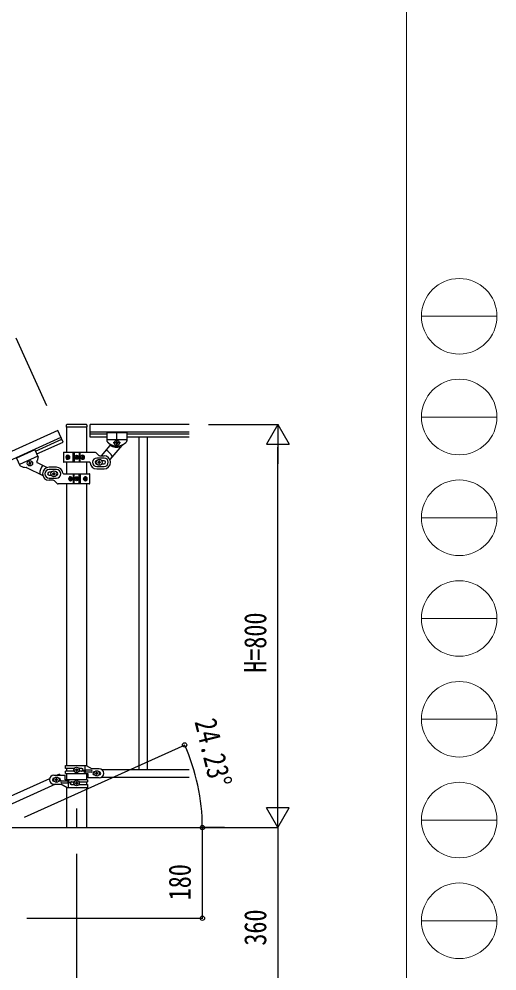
# Model space of a CAD drawing. Units: millimetres, scale not verified. Extents: x -4015 to 4015, y -2862 to 2860.
# Drawn here: x 3065 to 4015, y -1915 to -25 of the extents above; entities that cross this region are included whole.
import ezdxf
from ezdxf.enums import TextEntityAlignment as Align

# ---------------------------------------------------------------- set-up
doc = ezdxf.new("R2010")
doc.units = ezdxf.units.MM
doc.header["$LTSCALE"] = 10
for name, color, linetype in [('0-2_YKK_12', 2, 'Continuous'), ('0-3_YKK_A1', 4, 'Continuous'), ('0-4_YKK_D', 6, 'Continuous')]:
    doc.layers.add(name, color=color, linetype=linetype)
doc.layers.add('0-5_YKK_ZWAK', color=92, linetype='Continuous', lineweight=18)
doc.styles.add('ＭＳ ゴシック', font='')
doc.styles.get('ＭＳ ゴシック').set_extended_font_data('MS Gothic')

msp = doc.modelspace()

# ---------------------------------------------------------------- linework, layer by layer
at = {"layer": '0-2_YKK_12'}
for p in [(3179.69, -1591.78), (3179.69, -1600.24)]:
    msp.add_line(p, (3179.69, -1629.9), dxfattribs=at)
at = {"layer": '0-3_YKK_A1'}
for p, q in [((3159.19, -830.9), (3159.19, -834.4)), ((3199.19, -829.9), (3160.19, -829.9)), ((3200.19, -830.9), (3200.19, -834.4)), ((3206.69, -854.86), (3206.69, -829.86)), ((3403.54, -829.86), (3206.69, -829.86)), ((3142.52, -841.83), (2360.11, -1193.96)), ((3152.75, -864.57), (3142.52, -841.83)), ((3159.44, -834.9), (3159.44, -885.1)), ((3199.69, -834.9), (3159.69, -834.9)), ((3199.94, -885.1), (3199.94, -834.9)), ((3403.54, -844.86), (3206.69, -844.86)), ((3239.69, -848.86), (3206.69, -848.86)), ((3239.69, -845.86), (3239.69, -862.2)), ((3239.69, -845.86), (3279.69, -845.86)), ((3239.69, -845.86), (3239.69, -862.18)), ((3239.69, -845.86), (3279.69, -845.86)), ((3259.69, -873.66), (3259.69, -844.09)), ((3279.69, -845.86), (3279.69, -862.18)), ((3279.69, -845.86), (3279.69, -862.18)), ((3403.54, -848.86), (3279.69, -848.86)), ((3148.68, -855.51), (2366.26, -1207.64)), ((3098.03, -882.62), (3150.29, -859.1)), ((3100.49, -888.09), (3152.75, -864.57)), ((3239.69, -854.86), (3206.69, -854.86)), ((3239.69, -859.86), (3279.69, -859.86)), ((3239.69, -859.86), (3279.69, -859.86)), ((3266.99, -866.36), (3252.39, -866.36)), ((3258.25, -866.84), (3257.29, -866.84)), ((3259.69, -873.66), (3259.69, -859.06)), ((3261.13, -865.88), (3262.09, -865.88)), ((3403.54, -854.86), (3279.69, -854.86)), ((3303.19, -854.86), (3303.19, -1514.86)), ((3320.19, -854.86), (3320.19, -1514.86)), ((3096.8, -879.88), (3060.32, -896.3)), ((3096.8, -879.88), (3103.5, -894.78)), ((3153.69, -885.86), (3153.69, -903.86)), ((3154.69, -884.86), (3216.45, -884.86)), ((3172.74, -904.86), (3172.74, -884.86)), ((3174.69, -884.86), (3174.69, -904.86)), ((3184.69, -884.86), (3184.69, -904.86)), ((3186.63, -904.86), (3186.63, -884.86)), ((3223.81, -890.98), (3218.57, -885.74)), ((3245.71, -871.25), (3228.45, -891.82)), ((3269.26, -871.18), (3245.84, -899.1)), ((3060.32, -896.3), (3067.02, -911.18)), ((3102.54, -892.65), (3066.07, -909.07)), ((3085.46, -906.94), (3084.59, -907.33)), ((3088.48, -906.63), (3089.36, -906.24)), ((3101.72, -905.51), (3121.51, -915.06)), ((3205.72, -904.86), (3154.69, -904.86)), ((3159.44, -904.86), (3159.44, -927.53)), ((3160.17, -894.42), (3160.5, -894.42)), ((3160.17, -895.3), (3160.5, -895.3)), ((3161.98, -892.65), (3161.36, -892.65)), ((3161.36, -897.06), (3161.98, -897.06)), ((3162.99, -894.42), (3162.37, -894.42)), ((3162.99, -895.3), (3162.37, -895.3)), ((3178.46, -895.27), (3177.64, -895.27)), ((3180.92, -894.45), (3181.74, -894.45)), ((3191.45, -894.42), (3190.69, -894.42)), ((3191.45, -895.3), (3190.69, -895.3)), ((3192.81, -892.65), (3192.05, -892.65)), ((3192.05, -897.06), (3192.81, -897.06)), ((3193.74, -894.42), (3194.21, -894.42)), ((3193.74, -895.3), (3194.21, -895.3)), ((3199.94, -927.53), (3199.94, -904.86)), ((3234.19, -896.36), (3219.69, -896.36)), ((3223.19, -904.36), (3222.19, -904.36)), ((3225.93, -891.86), (3234.19, -891.86)), ((3226.19, -905.36), (3227.19, -905.36)), ((3234.19, -901.86), (3229.77, -901.86)), ((3080.22, -915.11), (3112.59, -930.74)), ((3139.69, -914.53), (3125.19, -914.53)), ((3139.69, -919.03), (3125.19, -919.03)), ((3129.61, -924.53), (3125.19, -924.53)), ((3219.69, -913.36), (3234.19, -913.36)), ((3219.69, -917.86), (3234.19, -917.86)), ((3229.77, -907.86), (3234.19, -907.86)), ((3125.19, -930.53), (3129.61, -930.53)), ((3125.19, -936.03), (3139.69, -936.03)), ((3133.45, -940.53), (3125.19, -940.53)), ((3133.19, -927.03), (3132.19, -927.03)), ((3135.57, -941.41), (3140.81, -946.65)), ((3136.19, -928.03), (3137.19, -928.03)), ((3153.65, -927.53), (3204.69, -927.53)), ((3165.63, -937.09), (3165.17, -937.09)), ((3165.63, -937.97), (3165.17, -937.97)), ((3167.33, -935.32), (3166.56, -935.32)), ((3166.56, -939.73), (3167.33, -939.73)), ((3167.93, -937.09), (3168.69, -937.09)), ((3167.93, -937.97), (3168.69, -937.97)), ((3172.74, -927.53), (3172.74, -947.53)), ((3174.69, -947.53), (3174.69, -927.53)), ((3178.46, -937.94), (3177.64, -937.94)), ((3180.92, -937.12), (3181.74, -937.12)), ((3184.69, -947.53), (3184.69, -927.53)), ((3186.63, -927.53), (3186.63, -947.53)), ((3196.38, -937.09), (3197.01, -937.09)), ((3196.38, -937.97), (3197.01, -937.97)), ((3198.02, -935.32), (3197.4, -935.32)), ((3197.4, -939.73), (3198.02, -939.73)), ((3199.2, -937.09), (3198.88, -937.09)), ((3199.2, -937.97), (3198.88, -937.97)), ((3205.69, -946.53), (3205.69, -928.53)), ((3204.69, -947.53), (3142.93, -947.53)), ((3159.44, -947.53), (3159.44, -1506.36)), ((3199.94, -1507.16), (3199.94, -947.53)), ((3157.69, -1506.36), (3198.56, -1506.36)), ((3157.69, -1512.86), (3157.69, -1506.36)), ((3196.66, -1515.86), (3196.66, -1506.36)), ((3198.56, -1506.36), (3210.69, -1513.36)), ((3134.69, -1525.81), (3157.19, -1525.81)), ((3145.73, -1523.87), (3141.41, -1525.81)), ((3145.73, -1523.87), (3146.6, -1525.81)), ((3157.19, -1534.81), (3157.19, -1525.81)), ((3175.02, -1512.86), (3157.69, -1512.86)), ((3157.69, -1522.36), (3157.69, -1517.86)), ((3175.01, -1517.86), (3157.69, -1517.86)), ((3157.69, -1522.36), (3202.19, -1522.36)), ((3159.44, -1512.86), (3159.44, -1517.86)), ((3159.44, -1522.36), (3159.44, -1534.81)), ((3178.25, -1515.84), (3177.29, -1515.84)), ((3181.13, -1514.88), (3182.09, -1514.88)), ((3190.28, -1512.86), (3184.36, -1512.86)), ((3190.28, -1517.86), (3184.36, -1517.86)), ((3208.89, -1515.86), (3195.81, -1515.86)), ((3208.89, -1519.86), (3195.81, -1519.86)), ((3196.66, -1522.36), (3196.66, -1519.86)), ((3197.21, -1519.86), (3197.21, -1515.86)), ((3199.94, -1534.81), (3199.94, -1522.36)), ((3202.19, -1522.36), (3202.19, -1531.36)), ((3224.69, -1513.36), (3210.69, -1513.36)), ((3214.69, -1519.36), (3215.32, -1519.36)), ((3214.69, -1525.36), (3215.32, -1525.36)), ((3218.25, -1521.88), (3217.29, -1521.88)), ((3221.13, -1522.84), (3222.09, -1522.84)), ((3224.06, -1519.36), (3224.69, -1519.36)), ((3224.06, -1525.36), (3224.69, -1525.36)), ((3229.66, -1514.86), (3403.54, -1514.86)), ((3229.66, -1529.86), (3403.54, -1529.86)), ((3125.92, -1532.86), (2421.41, -1849.92)), ((3137.96, -1543.88), (2433.46, -1860.95)), ((3135.32, -1531.81), (3134.69, -1531.81)), ((3135.32, -1537.81), (3134.69, -1537.81)), ((3134.69, -1543.81), (3148.69, -1543.81)), ((3138.25, -1534.33), (3137.29, -1534.33)), ((3141.13, -1535.29), (3142.09, -1535.29)), ((3144.69, -1531.81), (3144.06, -1531.81)), ((3144.69, -1537.81), (3144.06, -1537.81)), ((3160.81, -1550.81), (3148.69, -1543.81)), ((3150.49, -1537.31), (3163.57, -1537.31)), ((3150.49, -1541.31), (3163.57, -1541.31)), ((3201.69, -1534.81), (3157.19, -1534.81)), ((3162.16, -1537.31), (3162.16, -1541.31)), ((3162.72, -1534.81), (3162.72, -1537.31)), ((3162.72, -1541.31), (3162.72, -1550.81)), ((3169.09, -1539.31), (3175.01, -1539.31)), ((3169.09, -1544.31), (3175.02, -1544.31)), ((3178.25, -1542.29), (3177.29, -1542.29)), ((3181.13, -1541.33), (3182.09, -1541.33)), ((3184.36, -1539.31), (3201.69, -1539.31)), ((3184.36, -1544.31), (3201.69, -1544.31)), ((3199.94, -1544.31), (3199.94, -1539.31)), ((3201.69, -1534.81), (3201.69, -1539.31)), ((3201.69, -1544.31), (3201.69, -1550.81)), ((3224.69, -1531.36), (3202.19, -1531.36)), ((3159.44, -1550.02), (3159.44, -1629.9)), ((3201.69, -1550.81), (3160.81, -1550.81)), ((3199.94, -1629.9), (3199.94, -1550.81))]:
    msp.add_line(p, q, dxfattribs=at)
for points in [[(3257.29, -866.84), (3257.29, -865.88), (3258.25, -865.88)], [(3259.21, -864.92), (3259.21, -863.96), (3260.17, -863.96), (3260.17, -864.92)], [(3260.17, -867.8), (3260.17, -868.76), (3259.21, -868.76), (3259.21, -867.8)], [(3262.09, -865.88), (3262.09, -866.84), (3261.13, -866.84)], [(3086.82, -905.27), (3086.42, -904.4), (3085.55, -904.79), (3085.94, -905.67)], [(3089.36, -906.24), (3088.96, -905.36), (3088.09, -905.76)], [(3160.5, -894.42), (3160.62, -894.4), (3160.74, -894.35), (3160.85, -894.27), (3160.95, -894.16), (3161.04, -894.03), (3161.11, -893.87), (3161.16, -893.71), (3161.2, -893.54)], [(3161.2, -896.18), (3161.16, -896.01), (3161.11, -895.85), (3161.04, -895.69), (3160.95, -895.56), (3160.85, -895.45), (3160.74, -895.37), (3160.62, -895.32), (3160.5, -895.3)], [(3161.82, -893.54), (3161.81, -893.71), (3161.83, -893.87), (3161.87, -894.03), (3161.94, -894.16), (3162.03, -894.27), (3162.13, -894.35), (3162.25, -894.4), (3162.37, -894.42)], [(3162.37, -895.3), (3162.25, -895.32), (3162.13, -895.37), (3162.03, -895.45), (3161.94, -895.56), (3161.87, -895.69), (3161.83, -895.85), (3161.81, -896.01), (3161.82, -896.18)], [(3177.64, -895.27), (3177.64, -894.45), (3178.46, -894.45)], [(3179.28, -893.63), (3179.28, -892.81), (3180.1, -892.81), (3180.1, -893.63)], [(3180.1, -896.09), (3180.1, -896.91), (3179.28, -896.91), (3179.28, -896.09)], [(3181.74, -894.45), (3181.74, -895.27), (3180.92, -895.27)], [(3191.45, -894.42), (3191.6, -894.4), (3191.74, -894.35), (3191.87, -894.27), (3191.98, -894.16), (3192.07, -894.03), (3192.13, -893.87), (3192.16, -893.71), (3192.16, -893.54)], [(3192.16, -896.18), (3192.16, -896.01), (3192.13, -895.85), (3192.07, -895.69), (3191.98, -895.56), (3191.87, -895.45), (3191.74, -895.37), (3191.6, -895.32), (3191.45, -895.3)], [(3192.92, -893.54), (3192.95, -893.71), (3193.01, -893.87), (3193.09, -894.03), (3193.19, -894.16), (3193.31, -894.27), (3193.45, -894.35), (3193.59, -894.4), (3193.74, -894.42)], [(3193.74, -895.3), (3193.59, -895.32), (3193.45, -895.37), (3193.31, -895.45), (3193.19, -895.56), (3193.09, -895.69), (3193.01, -895.85), (3192.95, -896.01), (3192.92, -896.18)], [(3222.19, -904.36), (3222.19, -905.36), (3223.19, -905.36)], [(3225.19, -903.36), (3225.19, -902.36), (3224.19, -902.36), (3224.19, -903.36)], [(3224.19, -906.36), (3224.19, -907.36), (3225.19, -907.36), (3225.19, -906.36)], [(3227.19, -905.36), (3227.19, -904.36), (3226.19, -904.36)], [(3084.59, -907.33), (3084.98, -908.21), (3085.85, -907.81)], [(3087.12, -908.3), (3087.52, -909.17), (3088.39, -908.78), (3088, -907.9)], [(3135.19, -926.03), (3135.19, -925.03), (3134.19, -925.03), (3134.19, -926.03)], [(3132.19, -927.03), (3132.19, -928.03), (3133.19, -928.03)], [(3134.19, -929.03), (3134.19, -930.03), (3135.19, -930.03), (3135.19, -929.03)], [(3137.19, -928.03), (3137.19, -927.03), (3136.19, -927.03)], [(3165.63, -937.09), (3165.78, -937.07), (3165.93, -937.02), (3166.06, -936.94), (3166.18, -936.83), (3166.29, -936.7), (3166.37, -936.54), (3166.42, -936.38), (3166.45, -936.21)], [(3166.45, -938.85), (3166.42, -938.68), (3166.37, -938.51), (3166.29, -938.36), (3166.18, -938.23), (3166.06, -938.12), (3165.93, -938.04), (3165.78, -937.99), (3165.63, -937.97)], [(3167.22, -936.21), (3167.22, -936.38), (3167.25, -936.54), (3167.31, -936.7), (3167.4, -936.83), (3167.51, -936.94), (3167.64, -937.02), (3167.78, -937.07), (3167.93, -937.09)], [(3167.93, -937.97), (3167.78, -937.99), (3167.64, -938.04), (3167.51, -938.12), (3167.4, -938.23), (3167.31, -938.36), (3167.25, -938.51), (3167.22, -938.68), (3167.22, -938.85)], [(3177.64, -937.94), (3177.64, -937.12), (3178.46, -937.12)], [(3179.28, -936.3), (3179.28, -935.48), (3180.1, -935.48), (3180.1, -936.3)], [(3180.1, -938.76), (3180.1, -939.58), (3179.28, -939.58), (3179.28, -938.76)], [(3181.74, -937.12), (3181.74, -937.94), (3180.92, -937.94)], [(3197.01, -937.09), (3197.13, -937.07), (3197.24, -937.02), (3197.35, -936.94), (3197.43, -936.83), (3197.5, -936.7), (3197.55, -936.54), (3197.56, -936.38), (3197.55, -936.21)], [(3197.55, -938.85), (3197.56, -938.68), (3197.55, -938.51), (3197.5, -938.36), (3197.43, -938.23), (3197.35, -938.12), (3197.24, -938.04), (3197.13, -937.99), (3197.01, -937.97)], [(3198.18, -936.21), (3198.21, -936.38), (3198.26, -936.54), (3198.34, -936.7), (3198.42, -936.83), (3198.52, -936.94), (3198.64, -937.02), (3198.76, -937.07), (3198.88, -937.09)], [(3198.88, -937.97), (3198.76, -937.99), (3198.64, -938.04), (3198.52, -938.12), (3198.42, -938.23), (3198.34, -938.36), (3198.26, -938.51), (3198.21, -938.68), (3198.18, -938.85)], [(3177.29, -1515.84), (3177.29, -1514.88), (3178.25, -1514.88)], [(3179.21, -1513.92), (3179.21, -1512.96), (3180.17, -1512.96), (3180.17, -1513.92)], [(3180.17, -1516.8), (3180.17, -1517.76), (3179.21, -1517.76), (3179.21, -1516.8)], [(3182.09, -1514.88), (3182.09, -1515.84), (3181.13, -1515.84)], [(3217.29, -1521.88), (3217.29, -1522.84), (3218.25, -1522.84)], [(3220.17, -1520.92), (3220.17, -1519.96), (3219.21, -1519.96), (3219.21, -1520.92)], [(3219.21, -1523.8), (3219.21, -1524.76), (3220.17, -1524.76), (3220.17, -1523.8)], [(3222.09, -1522.84), (3222.09, -1521.88), (3221.13, -1521.88)], [(3137.29, -1534.33), (3137.29, -1535.29), (3138.25, -1535.29)], [(3140.17, -1533.37), (3140.17, -1532.41), (3139.21, -1532.41), (3139.21, -1533.37)], [(3139.21, -1536.25), (3139.21, -1537.21), (3140.17, -1537.21), (3140.17, -1536.25)], [(3142.09, -1535.29), (3142.09, -1534.33), (3141.13, -1534.33)], [(3177.29, -1542.29), (3177.29, -1541.33), (3178.25, -1541.33)], [(3179.21, -1540.37), (3179.21, -1539.41), (3180.17, -1539.41), (3180.17, -1540.37)], [(3180.17, -1543.25), (3180.17, -1544.21), (3179.21, -1544.21), (3179.21, -1543.25)], [(3182.09, -1541.33), (3182.09, -1542.29), (3181.13, -1542.29)], [(2229.69, -1989.9), (3029.69, -1629.9), (3429.69, -1629.9)]]:
    msp.add_lwpolyline(points, dxfattribs=at)
for centre, radius in [((3259.69, -866.36), 5.3), ((3086.97, -906.79), 5.3), ((3179.69, -894.86), 4), ((3179.69, -894.86), 3.75), ((3224.69, -904.86), 5.9), ((3134.69, -927.53), 5.9), ((3179.69, -937.53), 4), ((3179.69, -937.53), 3.75), ((3179.69, -1515.36), 5.3), ((3139.69, -1534.81), 5.3), ((3219.69, -1522.36), 5.3), ((3179.69, -1541.81), 5.3)]:
    msp.add_circle(centre, radius, dxfattribs=at)
for centre, radius, start, end in [((3160.19, -830.9), 1, 90, 180), ((3199.19, -830.9), 1, 0, 90), ((3159.69, -834.4), 0.5, 180, 270), ((3199.69, -834.4), 0.5, 270, 0), ((3241.69, -862.18), 2, 180, 218.49995), ((3241.69, -862.2), 2, 180, 224.93002), ((3259.69, -847.86), 25, 218.49995, 321.50005), ((3259.69, -847.86), 25, 219.04626, 234.94492), ((3244.18, -869.96), 2, 320, 54.94492), ((3258.25, -864.92), 0.96, 270, 0), ((3258.25, -867.8), 0.96, 0, 90), ((3261.13, -864.92), 0.96, 180, 270), ((3261.13, -867.8), 0.96, 90, 180), ((3259.69, -847.86), 25, 294.29151, 321.50004), ((3277.69, -862.18), 2, 321.50004, 0), ((3277.69, -862.18), 2, 321.50005, 0), ((3154.69, -885.86), 1, 90, 180), ((3216.45, -887.86), 3, 45, 90), ((3224.69, -904.86), 28, 23.48523, 61.32819), ((3260.19, -847.86), 27, 238.26331, 284.36577), ((3270.8, -872.47), 2, 114.29151, 140), ((3085.07, -906.06), 0.96, 294.23, 24.23), ((3087.69, -904.88), 0.96, 204.23, 294.23), ((3088.87, -907.51), 0.96, 114.23, 204.23), ((3102.59, -903.71), 2, 149.28508, 244.23), ((3079.38, -889.91), 25, 329.28508, 345.18374), ((3101.68, -895.6), 2, 339.29998, 24.23), ((3154.69, -903.86), 1, 180, 270), ((3178.46, -893.63), 0.82, 270, 0), ((3178.46, -896.09), 0.82, 0, 90), ((3180.92, -893.63), 0.82, 180, 270), ((3180.92, -896.09), 0.82, 90, 180), ((3205.72, -905.86), 1, 4.09604, 90), ((3219.69, -904.86), 13, 184.09604, 270), ((3219.69, -904.86), 8.5, 90, 270), ((3219.69, -904.86), 3, 90, 270), ((3223.19, -903.36), 1, 270, 0), ((3223.19, -906.36), 1, 0, 90), ((3225.93, -888.86), 3, 225, 270), ((3226.19, -903.36), 1, 180, 270), ((3226.19, -906.36), 1, 90, 180), ((3234.19, -904.86), 13, 270, 90), ((3234.19, -904.86), 8.5, 270, 90), ((3234.19, -904.86), 3, 270, 90), ((3068.84, -910.36), 2, 204.23, 242.72996), ((3079.38, -889.91), 25, 242.72996, 269.93849), ((3079.35, -916.91), 2, 64.23, 89.93849), ((3086.25, -908.69), 0.96, 24.23, 114.23), ((3134.69, -927.53), 28, 142.90181, 180.74477), ((3125.19, -927.53), 13, 90, 270), ((3125.19, -927.53), 8.5, 90, 270), ((3125.19, -927.53), 3, 90, 270), ((3139.69, -927.53), 13, 4.09604, 90), ((3139.69, -927.53), 8.5, 270, 90), ((3139.69, -927.53), 3, 270, 90), ((3133.19, -926.03), 1, 270, 0), ((3133.19, -929.03), 1, 0, 90), ((3133.45, -943.53), 3, 45, 90), ((3136.19, -926.03), 1, 180, 270), ((3136.19, -929.03), 1, 90, 180), ((3153.65, -926.53), 1, 184.09604, 270), ((3178.46, -936.3), 0.82, 270, 0), ((3178.46, -938.76), 0.82, 0, 90), ((3180.92, -936.3), 0.82, 180, 270), ((3180.92, -938.76), 0.82, 90, 180), ((3204.69, -928.53), 1, 0, 90), ((3142.93, -944.53), 3, 225, 270), ((3204.69, -946.53), 1, 270, 0), ((3134.69, -1534.81), 9, 90, 270), ((3178.25, -1513.92), 0.96, 270, 0), ((3178.25, -1516.8), 0.96, 0, 90), ((3181.13, -1513.92), 0.96, 180, 270), ((3181.13, -1516.8), 0.96, 90, 180), ((3189.53, -1515.36), 2.5, 270, 90), ((3190.28, -1515.36), 2.5, 270, 90), ((3195.81, -1517.86), 2, 90, 270), ((3208.89, -1517.86), 2, 270, 90), ((3214.69, -1522.36), 3, 90, 270), ((3218.25, -1520.92), 0.96, 270, 0), ((3218.25, -1523.8), 0.96, 0, 90), ((3221.13, -1520.92), 0.96, 180, 270), ((3221.13, -1523.8), 0.96, 90, 180), ((3224.69, -1522.36), 9, 270, 90), ((3224.69, -1522.36), 3, 270, 90), ((3134.69, -1534.81), 3, 90, 270), ((3138.25, -1533.37), 0.96, 270, 0), ((3138.25, -1536.25), 0.96, 0, 90), ((3141.13, -1533.37), 0.96, 180, 270), ((3141.13, -1536.25), 0.96, 90, 180), ((3144.69, -1534.81), 3, 270, 90), ((3150.49, -1539.31), 2, 90, 270), ((3163.57, -1539.31), 2, 270, 90), ((3169.09, -1541.81), 2.5, 90, 270), ((3169.84, -1541.81), 2.5, 90, 270), ((3178.25, -1540.37), 0.96, 270, 0), ((3178.25, -1543.25), 0.96, 0, 90), ((3181.13, -1540.37), 0.96, 180, 270), ((3181.13, -1543.25), 0.96, 90, 180)]:
    msp.add_arc(centre, radius, start, end, dxfattribs=at)
for centre, major_axis, ratio, start_param, end_param in [((3161.3, -894.86), (0, 4), 0.7075, 6.2831853, 9.424778), ((3162.01, -894.86), (0, 4), 0.7075, 0.1252578, 3.0163348), ((3165.27, -894.86), (0, 7.22), 0.707107, 1.5096412, 1.6319515), ((3166.21, -894.86), (0, 7.22), 0.707107, 1.2602434, 1.3864021), ((3166.21, -894.86), (0, 7.22), 0.707107, 1.7551906, 1.8813492), ((3161.3, -894.86), (5.06, 0), 0.790514, 4.712389, 7.8539816), ((3166.84, -894.86), (0, 7.22), 0.707107, 1.2602434, 1.3864021), ((3166.84, -894.86), (0, 7.22), 0.707107, 1.7551906, 1.8813492), ((3162.81, -894.86), (0, 3.83), 0.707107, 3.0982646, 6.3265134), ((3168.08, -894.86), (0, 7.22), 0.707107, 1.5096412, 1.6319515), ((3192.19, -894.86), (4.49, 0), 0.890869, 1.5707963, 4.712389), ((3191.27, -894.86), (0, -3.83), 0.866157, 3.1165976, 6.3081804), ((3187.09, -894.86), (0, -7.22), 0.499772, 1.5096412, 1.6319515), ((3188.61, -894.86), (0, -7.22), 0.499772, 1.7551906, 1.8813492), ((3188.61, -894.86), (0, -7.22), 0.499772, 1.2602434, 1.3864021), ((3192.19, -894.86), (0, 4), 0.865, 3.1415927, 6.2831853), ((3189.38, -894.86), (0, -7.22), 0.499772, 1.7551906, 1.8813492), ((3189.38, -894.86), (0, -7.22), 0.499772, 1.2602434, 1.3864021), ((3190.61, -894.86), (0, -7.22), 0.499772, 1.5096412, 1.6319515), ((3167.19, -937.53), (0, -4), 0.865, 3.1415927, 6.2831853), ((3168.77, -937.53), (0, 7.22), 0.499772, 1.5096412, 1.6319515), ((3170, -937.53), (0, 7.22), 0.499772, 1.2602434, 1.3864021), ((3170, -937.53), (0, 7.22), 0.499772, 1.7551906, 1.8813492), ((3167.19, -937.53), (-4.49, 0), 0.890869, 1.5707963, 4.712389), ((3170.76, -937.53), (0, 7.22), 0.499772, 1.2602434, 1.3864021), ((3170.76, -937.53), (0, 7.22), 0.499772, 1.7551906, 1.8813492), ((3168.1, -937.53), (0, 3.83), 0.866157, 3.1165976, 6.3081804), ((3172.29, -937.53), (0, 7.22), 0.499772, 1.5096412, 1.6319515), ((3198.07, -937.53), (-5.06, 0), 0.790514, 4.712389, 7.8539816), ((3196.57, -937.53), (0, -3.83), 0.707107, 3.0982646, 6.3265134), ((3191.29, -937.53), (0, -7.22), 0.707107, 1.5096412, 1.6319515), ((3192.54, -937.53), (0, -7.22), 0.707107, 1.7551906, 1.8813492), ((3192.54, -937.53), (0, -7.22), 0.707107, 1.2602434, 1.3864021), ((3197.37, -937.53), (0, -4), 0.7075, 0.1252578, 3.0163348), ((3193.16, -937.53), (0, -7.22), 0.707107, 1.7551906, 1.8813492), ((3193.16, -937.53), (0, -7.22), 0.707107, 1.2602434, 1.3864021), ((3198.07, -937.53), (0, -4), 0.7075, 6.2831853, 9.424778), ((3194.11, -937.53), (0, -7.22), 0.707107, 1.5096412, 1.6319515)]:
    msp.add_ellipse(centre, major_axis=major_axis, ratio=ratio, start_param=start_param, end_param=end_param, dxfattribs=at)
for centre, major_axis, ratio in [((3162.57, -894.86), (0, 3.83), 0.707107), ((3191.44, -894.86), (0, -3.83), 0.866157), ((3167.94, -937.53), (0, 3.83), 0.866157), ((3196.8, -937.53), (0, -3.83), 0.707107)]:
    msp.add_ellipse(centre, major_axis=major_axis, ratio=ratio, dxfattribs=at)
at = {"layer": '0-4_YKK_D'}
for p, q in [((3120.32, -792.49), (3060.02, -658.51)), ((3441.76, -829.9), (3580.69, -829.9)), ((3579.69, -829.9), (3557.19, -868.87)), ((3579.69, -829.9), (3602.19, -868.87)), ((3579.69, -829.9), (3579.69, -907.84)), ((3557.19, -868.87), (3602.19, -868.87)), ((3579.69, -1584.9), (3579.69, -874.9)), ((3076.2, -1608.97), (3395.13, -1465.45)), ((3579.69, -1629.9), (3579.69, -1551.96)), ((3579.69, -1629.9), (3557.19, -1590.93)), ((3602.19, -1590.93), (3557.19, -1590.93)), ((3579.69, -1629.9), (3602.19, -1590.93)), ((3300.73, -1629.9), (3580.69, -1629.9)), ((3330.69, -1629.9), (3430.69, -1629.9)), ((3473.69, -1629.9), (3428.43, -1629.9)), ((3429.69, -1809.9), (3429.69, -1629.9)), ((3475.69, -1629.9), (3580.69, -1629.9)), ((3579.69, -1629.9), (3579.69, -1989.9)), ((3179.69, -1681.9), (3179.69, -2140.9)), ((3080.69, -1809.9), (3430.69, -1809.9))]:
    msp.add_line(p, q, dxfattribs=at)
for centre in [(3394.22, -1465.86), (3429.43, -1629.9), (3429.69, -1629.9), (3429.69, -1809.9)]:
    msp.add_circle(centre, 4.25, dxfattribs=at)
msp.add_arc((3029.69, -1629.9), 399.74, 0, 24.22803, dxfattribs=at)
at = {"layer": '0-5_YKK_ZWAK', "color": 7}
msp.add_line((3834.72, 2810.1), (3834.72, -2489.9), dxfattribs=at)
at = {"layer": '0-5_YKK_ZWAK'}
for p, q in [((3864.72, -614.9), (4014.72, -614.9)), ((3864.72, -814.9), (4014.72, -814.9)), ((3864.72, -1014.9), (4014.72, -1014.9)), ((3864.72, -1214.9), (4014.72, -1214.9)), ((3864.72, -1414.9), (4014.72, -1414.9)), ((3864.72, -1614.9), (4014.72, -1614.9)), ((3864.72, -1814.9), (4014.72, -1814.9))]:
    msp.add_line(p, q, dxfattribs=at)
at = {"layer": '0-5_YKK_ZWAK', "color": 7}
for centre in [(3939.72, -614.9), (3939.72, -814.9), (3939.72, -1014.9), (3939.72, -1214.9), (3939.72, -1414.9), (3939.72, -1614.9), (3939.72, -1814.9)]:
    msp.add_circle(centre, 75, dxfattribs=at)

# ---------------------------------------------------------------- texts
at = {"layer": '0-4_YKK_D', "style": 'ＭＳ ゴシック', "width": 0.8}
for s, rotation, p in [('H=800', 90, (3569.69, -1322.7)), ('24.23°', 283.665, (3401, -1422.72)), ('180', 90, (3419.69, -1774.3)), ('360', 90, (3569.69, -1864.3))]:
    msp.add_text(s, height=43.99, rotation=rotation, dxfattribs=at).set_placement(p, align=Align.BOTTOM_LEFT)

doc.saveas('drawing.dxf')
